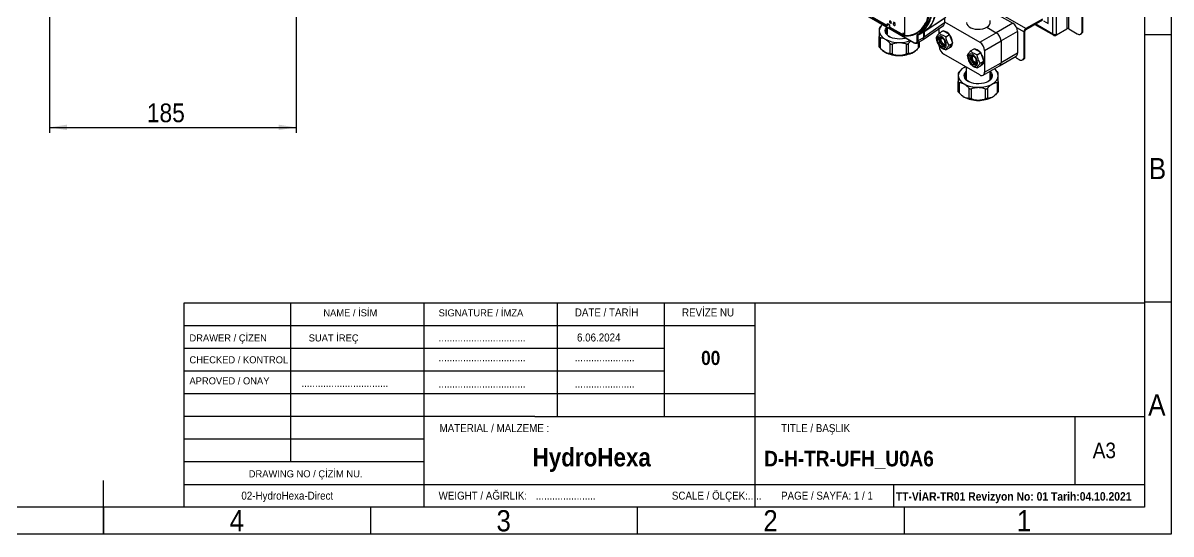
# Model space of a CAD drawing. Extents: x 75 to 2075, y 25 to 1460.
# Drawn here: x 999 to 2075, y 25 to 503 of the extents above; entities that cross this region are included whole.
import ezdxf

# ---------------------------------------------------------------- set-up
doc = ezdxf.new("R2010")
doc.units = 0
doc.header["$LTSCALE"] = 5
doc.linetypes.add('SLD-KATı', pattern=[0])
doc.layers.get('0').update_dxf_attribs({"linetype": 'CONTINUOUS'})
doc.styles.add('SLDTEXTSTYLE0', font='GOTHICB.TTF', dxfattribs={"width": 0.913})
doc.styles.add('SLDTEXTSTYLE1', font='GOTHIC.TTF', dxfattribs={"width": 0.913})
doc.styles.add('SLDTEXTSTYLE2', font='GOTHIC.TTF', dxfattribs={"width": 0.913, "bigfont": 'bigfont'})
doc.styles.add('SLDTEXTSTYLE3', font='ARIAL.TTF', dxfattribs={"width": 0.948, "bigfont": 'bigfont'})
doc.styles.add('SLDTEXTSTYLE4', font='ARIAL.TTF', dxfattribs={"width": 0.948})
doc.styles.add('SLDTEXTSTYLE5', font='GOTHICB.TTF', dxfattribs={"width": 0.913, "bigfont": 'bigfont'})
doc.dimstyles.new('SLDDIMSTYLE1', dxfattribs={"dimtxt": 17.5, "dimasz": 16.51, "dimexe": 0, "dimexo": 0.0625, "dimgap": 4.375, "dimtad": 1, "dimlfac": 0.8, "dimrnd": 1e-09, "dimzin": 12, "dimtxsty": 'SLDTEXTSTYLE1', "dimsah": 1, "dimcen": 0.09, "dimazin": 3, "dimtfac": 1, "dimtofl": 0, "dimtmove": 0, "dimatfit": 3, "dimtolj": 1, "dimtzin": 12})

# ---------------------------------------------------------------- blocks, each defined once
blk = doc.blocks.new('_D_7')
at = {"color": 7, "linetype": 'SLD-KATı'}
for p, q in [((1024.2, 594.3), (1024.2, 400.6)), ((1255.5, 561.9), (1255.5, 400.6)), ((1024.2, 405.6), (1255.5, 405.6))]:
    blk.add_line(p, q, dxfattribs=at)
for points in [[(1024.2, 405.6), (1040.7, 403.1), (1040.7, 408.2)], [(1255.5, 405.6), (1239, 408.2), (1239, 403.1)]]:
    blk.add_solid(points, dxfattribs=at)
at = {"color": 7, "linetype": 'SLD-KATı', "insert": (1115.5, 428), "char_height": 17.5, "attachment_point": 1, "style": 'SLDTEXTSTYLE1'}
blk.add_mtext('185', dxfattribs=at)

msp = doc.modelspace()

# ---------------------------------------------------------------- linework, layer by layer
at = {"color": 7, "linetype": 'SLD-KATı'}
for p, q in [((2075, 1460), (2075, 25)), ((2050, 1435), (2050, 50)), ((1977.479, 1036.643), (1977.479, 497.87)), ((1979.247, 497.87), (1979.247, 1036.643)), ((1964.22, 493.206), (1964.22, 1030.082)), ((1967.756, 492.258), (1967.756, 1031.03)), ((1991.621, 495.83), (1991.621, 1024.396)), ((1992.505, 496.34), (1992.505, 1024.906)), ((1959.801, 502.974), (1959.801, 564.215)), ((1825.467, 491.725), (1825.467, 539.378)), ((1825.512, 491.75), (1825.512, 539.403)), ((1786.271, 512.761), (1834.17, 485.11)), ((1786.387, 512.504), (1834.286, 484.852)), ((1809.001, 500.595), (1794.988, 508.685)), ((1809.022, 500.859), (1796.237, 508.24)), ((1843.786, 495.266), (1862.716, 507.902)), ((1844.713, 496.054), (1863.938, 508.862)), ((1862.716, 507.902), (1862.683, 503.373)), ((1905.661, 503.036), (1905.661, 505.814)), ((1914.009, 510.53), (1926.779, 503.158)), ((1954.498, 507.057), (1939.03, 498.127)), ((1954.498, 506.036), (1939.03, 497.106)), ((1955.382, 505.525), (1959.801, 502.974)), ((1804.105, 501.281), (1803.503, 500.672)), ((1809.088, 501.697), (1809.001, 500.595)), ((1809.147, 499.365), (1809.147, 492.863)), ((1809.476, 502.501), (1809.166, 502.322)), ((1809.792, 502.396), (1809.274, 502.067)), ((1809.476, 502.501), (1809.45, 502.179)), ((1809.774, 502.026), (1810.304, 502.354)), ((1810.667, 501.511), (1809.774, 502.026)), ((1811.056, 501.93), (1809.827, 502.64)), ((1811.164, 501.858), (1810.304, 502.354)), ((1811.44, 499.187), (1811.353, 500.389)), ((1811.44, 499.187), (1811.821, 499.408)), ((1825.453, 491.097), (1811.44, 499.187)), ((1811.833, 499.236), (1811.716, 500.85)), ((1824.646, 491.839), (1811.833, 499.236)), ((1812.719, 503.045), (1812.763, 503.071)), ((1816.293, 503.337), (1814.967, 504.102)), ((1814.967, 503.796), (1816.293, 503.031)), ((1815.049, 503.195), (1815.005, 503.169)), ((1815.011, 504.128), (1816.337, 503.362)), ((1816.255, 501.004), (1816.299, 501.029)), ((1816.337, 503.362), (1816.293, 503.337)), ((1816.386, 503.021), (1816.431, 503.047)), ((1843.364, 494.767), (1838.136, 491.895)), ((1843.615, 495.335), (1838.388, 492.463)), ((1842.879, 487.845), (1861.764, 501.158)), ((1843.364, 489.75), (1843.364, 494.767)), ((1862.683, 503.373), (1843.786, 490.05)), ((1843.786, 495.266), (1843.786, 490.05)), ((1857.836, 493.868), (1857.836, 498.389)), ((1857.952, 494.003), (1861.403, 495.995)), ((1867.527, 492.46), (1861.403, 495.995)), ((1862.754, 504.401), (1895.843, 485.299)), ((1902.472, 499.332), (1911.311, 494.229)), ((1926.779, 503.158), (1911.311, 494.229)), ((1931.198, 495.504), (1915.73, 486.574)), ((1931.198, 495.504), (1931.198, 475.09)), ((1938.146, 495.575), (1937.262, 495.065)), ((1937.262, 471.59), (1937.262, 495.065)), ((1938.146, 472.1), (1938.146, 495.575)), ((1939.03, 498.127), (1939.03, 497.106)), ((1947.514, 502.005), (1965.149, 491.824)), ((1967.756, 492.258), (1977.479, 497.87)), ((1977.479, 497.87), (1977.495, 497.88)), ((1979.247, 497.87), (1987.201, 493.278)), ((1991.621, 495.83), (1992.505, 496.34)), ((1801.647, 481.157), (1801.647, 490.672)), ((1802.38, 489.652), (1802.38, 480.137)), ((1809.206, 492.2), (1809.147, 492.863)), ((1811.899, 474.642), (1811.899, 484.157)), ((1823.98, 494.069), (1824.143, 494.053)), ((1824.646, 491.839), (1823.98, 494.069)), ((1824.823, 491.776), (1824.143, 494.053)), ((1824.781, 491.917), (1824.646, 491.839)), ((1825.979, 491.427), (1825.453, 491.097)), ((1825.979, 491.427), (1825.464, 491.725)), ((1825.512, 491.75), (1825.467, 491.725)), ((1828.896, 484.157), (1828.896, 474.642)), ((1836.437, 484.501), (1837.007, 484.617)), ((1836.78, 494.159), (1837.045, 494.312)), ((1836.938, 484.562), (1842.375, 487.486)), ((1837.307, 491.504), (1837.307, 492.072)), ((1837.307, 486.922), (1837.307, 491.504)), ((1838.136, 491.895), (1838.096, 491.874)), ((1838.096, 486.918), (1838.096, 491.874)), ((1838.096, 486.918), (1843.364, 489.75)), ((1838.145, 492.38), (1838.189, 492.392)), ((1839.147, 485.75), (1839.147, 481.157)), ((1859.256, 489.666), (1858.951, 489.49)), ((1864.075, 490.467), (1867.527, 492.46)), ((1867.137, 482.576), (1870.589, 484.568)), ((1870.589, 484.568), (1867.527, 492.46)), ((1867.527, 480.212), (1870.589, 484.568)), ((1895.843, 485.299), (1911.311, 494.229)), ((1900.262, 477.645), (1915.73, 486.574)), ((1915.73, 486.574), (1915.73, 466.161)), ((1966.81, 491.711), (1966.81, 492.2)), ((1966.81, 491.711), (1967.624, 492.181)), ((1990.326, 492.969), (1991.21, 493.479)), ((2050, 492.5), (2075, 492.5)), ((1803.503, 478.93), (1804.105, 478.32)), ((1813.666, 483.734), (1813.666, 474.219)), ((1827.128, 474.219), (1827.128, 483.734)), ((1836.69, 478.32), (1837.292, 478.93)), ((1857.836, 481.724), (1857.836, 481.962)), ((1895.843, 454.679), (1862.255, 474.069)), ((1862.908, 482.635), (1863.213, 482.811)), ((1864.075, 478.219), (1867.527, 480.212)), ((1887.12, 477.164), (1890.571, 479.157)), ((1896.695, 475.621), (1890.571, 479.157)), ((1893.244, 473.629), (1896.695, 475.621)), ((1899.757, 467.73), (1896.695, 475.621)), ((1900.262, 477.645), (1900.262, 457.231)), ((1931.198, 475.09), (1915.73, 466.161)), ((1888.424, 472.827), (1888.119, 472.651)), ((1892.076, 465.797), (1892.381, 465.973)), ((1893.244, 461.381), (1896.695, 463.373)), ((1896.305, 465.737), (1899.757, 467.73)), ((1896.695, 463.373), (1899.757, 467.73)), ((1898.968, 454.37), (1914.436, 463.299)), ((1900.262, 457.231), (1915.73, 466.161)), ((1914.436, 463.299), (1929.904, 472.229)), ((1929.97, 470.696), (1929.97, 472.269)), ((1929.97, 470.696), (1932.843, 469.038)), ((1935.967, 468.728), (1936.851, 469.238)), ((1937.262, 471.59), (1938.146, 472.1)), ((1878.118, 459.328), (1877.517, 458.718)), ((1883.161, 462), (1883.161, 450.909)), ((1905.661, 450.909), (1905.661, 458.234)), ((1911.306, 458.718), (1910.704, 459.328)), ((1875.661, 439.204), (1875.661, 448.719)), ((1876.394, 447.698), (1876.394, 438.183)), ((1883.22, 450.246), (1883.161, 450.909)), ((1885.913, 432.688), (1885.913, 442.203)), ((1887.68, 441.78), (1887.68, 432.265)), ((1901.142, 432.265), (1901.142, 441.78)), ((1902.91, 442.203), (1902.91, 432.688)), ((1905.787, 450.508), (1905.553, 450.668)), ((1905.661, 450.909), (1905.603, 450.246)), ((1906.033, 450.988), (1905.796, 451.15)), ((1912.429, 438.183), (1912.429, 447.698)), ((1913.161, 448.719), (1913.161, 439.204)), ((1877.517, 436.976), (1878.118, 436.366)), ((1910.704, 436.366), (1911.306, 436.976)), ((2050.135, 241.25), (1150.135, 241.25)), ((1150.135, 241.25), (1150.135, 50)), ((1250.135, 241.25), (1250.135, 92.5)), ((1375.135, 241.25), (1375.135, 50)), ((1500.135, 135), (1500.135, 241.25)), ((1600.135, 241.25), (1600.135, 135)), ((1685.153, 241.25), (1685.153, 50)), ((2050, 242.5), (2075, 242.5)), ((1685.153, 220), (1150.135, 220)), ((1600.135, 198.75), (1150.135, 198.75)), ((1600.135, 177.5), (1150.135, 177.5)), ((1685.153, 156.25), (1150.135, 156.25)), ((1479.135, 135), (1150.135, 135)), ((1479.135, 135), (2050.135, 135)), ((1985.135, 71.25), (1985.135, 135)), ((1375.135, 113.75), (1150.135, 113.75)), ((1375.135, 92.5), (1150.135, 92.5)), ((1075, 25), (1075, 75)), ((1150.042, 71.25), (2050.042, 71.25)), ((1815.135, 71.25), (1815.135, 50)), ((2050, 50), (100, 50)), ((1075, 50), (1075, 25)), ((1325, 50), (1325, 25)), ((1575, 50), (1575, 25)), ((1825, 50), (1825, 25)), ((2075, 25), (75, 25))]:
    msp.add_line(p, q, dxfattribs=at)
at = {"color": 8, "linetype": 'SLD-KATı'}
for p, q in [((1939.03, 498.127), (1915.474, 511.726)), ((1810.667, 501.511), (1811.192, 501.835)), ((1811.353, 500.389), (1811.735, 500.596)), ((1930.314, 499.076), (1937.262, 495.065)), ((1948.247, 502.427), (1964.22, 493.206)), ((1838.415, 480.137), (1838.415, 485.356))]:
    msp.add_line(p, q, dxfattribs=at)
at = {"color": 7, "linetype": 'SLD-KATı', "flags": 128}
for points in [[(1844.037, 558.347), (1846.397, 553.927), (1848.506, 549.417), (1850.346, 544.853), (1851.902, 540.274), (1853.16, 535.719), (1854.112, 531.224), (1854.748, 526.828), (1855.063, 522.566), (1855.055, 518.475), (1854.724, 514.589), (1854.072, 510.939), (1853.105, 507.557), (1851.831, 504.47), (1850.26, 501.704), (1848.407, 499.283), (1846.285, 497.226), (1844.713, 496.054)], [(1826.648, 489.262), (1825.699, 488.993), (1823.402, 488.549), (1821.004, 488.356), (1818.584, 488.42), (1816.226, 488.74), (1814.011, 489.305), (1812.013, 490.095), (1810.3, 491.084), (1808.931, 492.238), (1807.953, 493.517), (1807.398, 494.878), (1807.286, 496.275), (1807.621, 497.659), (1808.391, 498.985), (1808.856, 499.533)], [(1809.147, 498.56), (1808.491, 497.611), (1807.986, 496.271), (1807.929, 494.899), (1808.323, 493.547), (1809.154, 492.261), (1810.391, 491.09), (1811.342, 490.44)], [(1808.023, 494.394), (1808.491, 495.57), (1809.147, 496.518)], [(1809.166, 502.322), (1809.188, 502.449), (1809.232, 502.556), (1809.296, 502.64), (1809.379, 502.697), (1809.477, 502.726), (1809.586, 502.726), (1809.705, 502.697), (1809.827, 502.64)], [(1809.539, 502.73), (1809.498, 502.628), (1809.476, 502.501)], [(1811.21, 504.638), (1811.278, 504.208), (1811.469, 503.767), (1811.756, 503.38), (1812.094, 503.107), (1812.432, 502.989), (1812.719, 503.045), (1812.911, 503.266), (1812.978, 503.617), (1812.911, 504.047), (1812.719, 504.488), (1812.432, 504.875), (1812.094, 505.148), (1811.756, 505.266), (1811.469, 505.21), (1811.278, 504.99), (1811.21, 504.638)], [(1812.763, 503.071), (1812.763, 503.071), (1812.955, 503.291), (1813.022, 503.643), (1812.955, 504.072), (1812.763, 504.514), (1812.477, 504.901), (1812.138, 505.174), (1811.8, 505.291), (1811.513, 505.236)], [(1814.746, 502.597), (1814.813, 502.167), (1815.005, 501.726), (1815.291, 501.339), (1815.63, 501.066), (1815.968, 500.948), (1816.255, 501.004), (1816.446, 501.225), (1816.514, 501.576), (1816.446, 502.006), (1816.255, 502.447), (1815.968, 502.834), (1815.63, 503.107), (1815.291, 503.225), (1815.005, 503.169), (1814.813, 502.949), (1814.746, 502.597)], [(1816.299, 501.029), (1816.299, 501.03), (1816.49, 501.25), (1816.558, 501.602), (1816.49, 502.031), (1816.299, 502.473), (1816.012, 502.86), (1815.674, 503.133), (1815.336, 503.25), (1815.049, 503.195)], [(1816.293, 503.031), (1816.343, 503.013), (1816.386, 503.021), (1816.415, 503.055), (1816.425, 503.107), (1816.415, 503.172), (1816.386, 503.238), (1816.343, 503.296), (1816.293, 503.337)], [(1816.431, 503.047), (1816.459, 503.08), (1816.469, 503.133), (1816.459, 503.197), (1816.431, 503.263), (1816.388, 503.321), (1816.337, 503.362)], [(1860.833, 495.666), (1859.895, 495.17), (1859.732, 495.03)], [(1867.691, 480.446), (1868.559, 480.729), (1869.45, 481.44), (1870.071, 482.511), (1870.391, 483.883), (1870.391, 485.482), (1870.071, 487.223), (1869.45, 489.012), (1868.559, 490.751), (1867.448, 492.348), (1866.176, 493.716), (1864.812, 494.781), (1863.429, 495.486), (1862.102, 495.794), (1861.732, 495.805)], [(1883.267, 503.924), (1883.282, 503.584), (1883.65, 502.243), (1884.493, 500.975), (1885.774, 499.837), (1887.437, 498.877), (1889.41, 498.137), (1891.605, 497.651), (1893.928, 497.438), (1896.277, 497.509), (1898.549, 497.861), (1900.644, 498.477), (1902.472, 499.332)], [(1860.046, 480.417), (1861.245, 479.914), (1862.356, 479.83), (1863.296, 480.171), (1863.994, 480.91), (1864.4, 481.994), (1864.482, 483.341), (1864.236, 484.853), (1863.679, 486.416), (1862.852, 487.916), (1861.817, 489.24), (1860.651, 490.29), (1859.44, 490.989), (1858.274, 491.285), (1857.239, 491.156), (1856.412, 490.611), (1855.855, 489.691), (1855.609, 488.464), (1855.691, 487.021), (1856.097, 485.469), (1856.795, 483.923), (1857.735, 482.498), (1858.846, 481.3), (1860.046, 480.417)], [(1860.046, 489.646), (1861.091, 488.861), (1862.043, 487.782), (1862.817, 486.505), (1863.346, 485.143), (1863.581, 483.817), (1863.502, 482.646), (1863.116, 481.733), (1862.457, 481.159), (1861.584, 480.976), (1860.574, 481.199), (1859.517, 481.809), (1858.507, 482.752), (1857.634, 483.943), (1856.975, 485.278), (1856.589, 486.636), (1856.51, 487.899), (1856.745, 488.953), (1857.274, 489.705), (1858.049, 490.088), (1859.001, 490.067), (1860.046, 489.646)], [(1860.796, 482.676), (1859.866, 483.392), (1859.036, 484.39), (1858.397, 485.56), (1858.018, 486.777), (1857.94, 487.908), (1858.172, 488.83), (1858.688, 489.444), (1859.432, 489.684), (1860.153, 489.582)], [(1859.717, 489.675), (1859.131, 489.576), (1858.506, 489.077), (1858.174, 488.214), (1858.174, 487.092), (1858.506, 485.846), (1859.131, 484.625), (1859.972, 483.578), (1860.93, 482.831)], [(1861.751, 488.157), (1861.365, 488.502), (1860.494, 489.006), (1859.681, 489.111), (1859.037, 488.805), (1858.649, 488.128), (1858.568, 487.173), (1858.807, 486.067), (1859.332, 484.961), (1860.073, 484.004), (1860.93, 483.324), (1860.93, 483.324)], [(1860.93, 483.324), (1861.786, 483.015), (1862.527, 483.117), (1863.052, 483.616), (1863.291, 484.447), (1863.21, 485.495), (1863.154, 485.726)], [(1860.93, 482.831), (1861.887, 482.473), (1862.728, 482.549), (1863.353, 483.048), (1863.451, 483.206)], [(1861.813, 483.834), (1862.67, 483.525), (1862.989, 483.516)], [(1889.214, 463.578), (1890.414, 463.076), (1891.524, 462.992), (1892.464, 463.332), (1893.162, 464.072), (1893.568, 465.155), (1893.651, 466.503), (1893.404, 468.014), (1892.847, 469.578), (1892.02, 471.077), (1890.986, 472.401), (1889.819, 473.452), (1888.608, 474.151), (1887.442, 474.447), (1886.407, 474.318), (1885.581, 473.773), (1885.023, 472.853), (1884.777, 471.626), (1884.86, 470.182), (1885.265, 468.631), (1885.964, 467.085), (1886.903, 465.66), (1888.014, 464.461), (1889.214, 463.578)], [(1889.214, 472.808), (1890.259, 472.022), (1891.211, 470.943), (1891.986, 469.666), (1892.514, 468.304), (1892.749, 466.979), (1892.67, 465.807), (1892.284, 464.894), (1891.625, 464.321), (1890.752, 464.137), (1889.742, 464.36), (1888.685, 464.971), (1887.676, 465.913), (1886.802, 467.105), (1886.144, 468.439), (1885.757, 469.798), (1885.678, 471.061), (1885.914, 472.115), (1886.442, 472.866), (1887.217, 473.249), (1888.169, 473.229), (1889.214, 472.808)], [(1890.001, 478.828), (1889.539, 478.64), (1888.9, 478.192)], [(1899.593, 468.153), (1899.439, 469.502), (1898.965, 471.279), (1898.204, 473.055), (1897.196, 474.735), (1895.996, 476.227), (1894.669, 477.452), (1893.286, 478.343), (1891.922, 478.853), (1890.9, 478.967)], [(1889.964, 465.837), (1889.034, 466.554), (1888.204, 467.552), (1887.565, 468.722), (1887.186, 469.939), (1887.108, 471.069), (1887.34, 471.992), (1887.856, 472.606), (1888.6, 472.845), (1889.321, 472.744)], [(1888.885, 472.836), (1888.299, 472.738), (1887.674, 472.239), (1887.342, 471.376), (1887.342, 470.254), (1887.674, 469.007), (1888.299, 467.787), (1889.141, 466.74), (1890.098, 465.993)], [(1890.919, 471.318), (1890.533, 471.664), (1889.662, 472.167), (1888.849, 472.273), (1888.205, 471.967), (1887.817, 471.29), (1887.737, 470.334), (1887.975, 469.229), (1888.5, 468.123), (1889.241, 467.165), (1890.098, 466.486), (1890.098, 466.486)], [(1890.098, 466.486), (1890.954, 466.176), (1891.695, 466.278), (1892.22, 466.778), (1892.459, 467.608), (1892.378, 468.657), (1892.322, 468.888)], [(1890.098, 465.993), (1891.055, 465.635), (1891.896, 465.71), (1892.521, 466.209), (1892.619, 466.367)], [(1890.982, 466.996), (1891.838, 466.686), (1892.157, 466.678)], [(1881.153, 461.625), (1882.516, 462.338), (1882.549, 462.354)], [(1903.692, 448.613), (1901.829, 447.72), (1899.713, 447.04), (1897.416, 446.595), (1895.018, 446.402), (1892.598, 446.467), (1890.24, 446.787), (1888.025, 447.352), (1886.027, 448.142), (1884.314, 449.13), (1882.945, 450.284), (1881.967, 451.563), (1881.412, 452.924), (1881.3, 454.321), (1881.635, 455.706), (1882.405, 457.031), (1883.161, 457.874)], [(1883.161, 456.606), (1882.505, 455.658), (1882, 454.317), (1881.943, 452.946), (1882.337, 451.593), (1883.168, 450.308), (1884.405, 449.136), (1885.355, 448.487)], [(1882.037, 452.44), (1882.505, 453.616), (1883.161, 454.565)], [(1903.467, 448.487), (1904.763, 449.416), (1905.902, 450.62), (1906.626, 451.927), (1906.908, 453.289), (1906.738, 454.657), (1906.123, 455.982), (1905.661, 456.606)], [(1905.661, 457.874), (1905.878, 457.658), (1906.856, 456.379), (1907.411, 455.018), (1907.522, 453.621), (1907.188, 452.236), (1906.418, 450.911), (1905.239, 449.689), (1903.692, 448.613)]]:
    msp.add_lwpolyline(points, dxfattribs=at)
at = {"color": 7, "linetype": 'SLD-KATı'}
for centre, radius, start, end in [((1809.745, 495.502), 8.109, 127.933068, 177.010983), ((1811.031, 496.86), 9.43, 185.694799, 245.625342), ((1810.015, 501.971), 0.48, 52.899556, 117.698543), ((1810.267, 500.706), 1.457, 5.688999, 57.199137), ((1827.286, 510.661), 18.993, 264.64051, 338.305184), ((1826.994, 511.203), 19.655, 300.755486, 337.849958), ((1900.492, 504.152), 5.211, 292.328288, 7.277914), ((1921.603, 495.067), 9.605, 2.605478, 57.394522), ((1941.1, 494.891), 3.842, 122.605478, 177.394522), ((1940.065, 495.488), 1.921, 122.605478, 177.394522), ((1978.363, 496.164), 1.921, 62.609672, 117.390328), ((1988.927, 495.393), 2.729, 230.796715, 9.214037), ((1989.532, 495.962), 2.997, 304.056351, 7.25583), ((1819.857, 512.149), 27.054, 241.959761, 271.144097), ((1820.642, 514.377), 29.278, 269.522311, 290.184673), ((1827.159, 516.866), 25.198, 264.680695, 266.150063), ((1827.694, 510.922), 19.57, 264.974684, 301.614689), ((1837.689, 492.791), 0.814, 241.986535, 271.437772), ((1837.705, 487.692), 0.867, 242.656484, 296.766219), ((1838.123, 492.964), 0.585, 209.046162, 272.1831), ((1838.781, 491.904), 0.686, 126.536187, 182.498226), ((1863.772, 487.641), 4.281, 159.801364, 242.776918), ((1890.667, 477.208), 9.605, 2.605478, 57.394522), ((1906.135, 486.138), 9.605, 2.605478, 57.394522), ((1814.095, 488.365), 14.167, 225.156912, 240.596177), ((1819.857, 499.901), 27.054, 241.959761, 271.144097), ((1820.938, 499.901), 27.054, 268.855903, 298.040239), ((1826.7, 488.365), 14.167, 299.403823, 314.843088), ((1867.431, 482.16), 9.605, 182.605478, 237.394522), ((1861.903, 484.003), 1.727, 230.179779, 347.54111), ((1928.225, 474.712), 2.997, 304.056351, 7.25583), ((1892.94, 470.803), 4.281, 159.801364, 242.776918), ((1891.071, 467.164), 1.727, 230.17978, 347.54112), ((1895.924, 467.17), 3.684, 284.71744, 5.081217), ((1912.757, 465.782), 2.997, 304.056351, 7.25583), ((1934.568, 471.153), 2.729, 230.796715, 9.214037), ((1935.173, 471.721), 2.997, 304.056351, 7.25583), ((1885.045, 453.035), 9.43, 114.374658, 174.305201), ((1885.045, 454.907), 9.43, 185.694799, 245.625342), ((1897.568, 456.794), 2.729, 230.796715, 9.214037), ((1901.692, 451.102), 5.268, 15.657455, 41.102783), ((1903.778, 454.907), 9.43, 294.374658, 354.305201), ((1904.833, 453.486), 8.342, 3.331771, 56.309352), ((1893.871, 470.196), 27.054, 241.959761, 271.144097), ((1894.952, 470.196), 27.054, 268.855903, 298.040239), ((1888.108, 446.411), 14.167, 225.156912, 240.596177), ((1893.871, 457.948), 27.054, 241.959761, 271.144097), ((1894.952, 457.948), 27.054, 268.855903, 298.040239), ((1900.714, 446.411), 14.167, 299.403823, 314.843088)]:
    msp.add_arc(centre, radius, start, end, dxfattribs=at)
at = {"color": 8, "linetype": 'SLD-KATı'}
msp.add_arc((1834.438, 485.076), 0.27, 172.809908, 235.914743, dxfattribs=at)
at = {"color": 7, "linetype": 'SLD-KATı'}
msp.add_ellipse((1840.245, 492.105), major_axis=(-2.507, 4.342), ratio=0.57580223, start_param=3.19381381, end_param=3.92570211, dxfattribs=at)
for points in [[(1825.453, 570.425), (1827.073, 568.565), (1830.313, 564.845), (1834.672, 558.568), (1838.547, 551.943), (1841.827, 545.049), (1844.453, 538.043), (1846.368, 531.068), (1847.534, 524.27), (1847.925, 517.789), (1847.534, 511.759), (1846.368, 506.306), (1844.453, 501.543), (1841.827, 497.569), (1838.547, 494.462), (1834.672, 492.31), (1830.313, 491.066), (1827.073, 491.087), (1825.453, 491.097)], [(1854.357, 514.753), (1853.993, 512.583), (1853.266, 508.243), (1850.922, 502.844), (1847.789, 498.342), (1845.006, 496.337), (1843.615, 495.335)], [(1809.774, 502.026), (1809.689, 502.065), (1809.518, 502.142), (1809.299, 502.104), (1809.138, 501.959), (1809.105, 501.784), (1809.088, 501.697)], [(1811.353, 500.389), (1811.336, 500.496), (1811.303, 500.709), (1811.142, 501.04), (1810.922, 501.331), (1810.752, 501.451), (1810.667, 501.511)], [(1967.756, 492.258), (1967.498, 492.218), (1966.981, 492.139), (1965.988, 492.275), (1964.995, 492.614), (1964.479, 493.009), (1964.22, 493.206)]]:
    msp.add_open_spline(points, degree=3, dxfattribs=at)
for points, knots in [([(1837.612, 492.68), (1838.685, 493.507), (1840.826, 495.159), (1843.412, 498.544), (1845.487, 502.526), (1846.998, 507.095), (1847.918, 512.178), (1848.22, 517.709), (1847.898, 523.598), (1846.956, 529.753), (1845.425, 536.07), (1843.331, 542.449), (1840.727, 548.818), (1838.574, 552.939), (1837.496, 555.003)], [0, 0, 0, 0, 0.08342126, 0.16658233, 0.24990511, 0.33331922, 0.41657035, 0.4999712, 0.58336967, 0.66664234, 0.75006385, 0.83337801, 0.91656674, 1, 1, 1, 1]), ([(1838.189, 492.392), (1839.431, 493.25), (1841.918, 494.969), (1845.043, 498.54), (1847.049, 501.844), (1848.215, 504.43), (1848.886, 506.157), (1849.483, 508.012), (1849.945, 509.836), (1850.267, 511.422), (1850.515, 512.953), (1850.717, 514.67), (1850.829, 516.297), (1850.865, 517.512), (1850.873, 518.42), (1850.852, 520.395), (1850.658, 523.02), (1850.141, 526.546), (1849.498, 529.677), (1848.594, 533.061), (1847.169, 537.494), (1844.97, 542.947), (1841.77, 549.361), (1839.263, 553.381), (1838.012, 555.387)], [0, 0, 0, 0, 0.08308021, 0.16637745, 0.25258286, 0.28137448, 0.30719237, 0.34301666, 0.3746091, 0.39532287, 0.41755078, 0.44507822, 0.47268908, 0.48924385, 0.49789278, 0.51180797, 0.57379678, 0.60789506, 0.65677817, 0.70071709, 0.74355962, 0.83333913, 0.91681196, 1, 1, 1, 1]), ([(1838.145, 492.38), (1838.699, 492.78), (1839.806, 493.581), (1841.238, 494.948), (1842.605, 496.499), (1843.897, 498.287), (1845.034, 500.247), (1845.951, 502.193), (1846.722, 504.169), (1847.385, 506.297), (1847.919, 508.529), (1848.31, 510.714), (1848.59, 512.957), (1848.747, 515.133), (1848.805, 517.249), (1848.776, 519.74), (1848.605, 522.434), (1848.279, 525.328), (1847.876, 527.973), (1847.336, 530.782), (1846.673, 533.624), (1845.6, 537.581), (1843.895, 542.715), (1841.291, 549.062), (1839.117, 553.209), (1838.028, 555.288)], [0, 0, 0, 0, 0.04172812, 0.08348118, 0.11902128, 0.16398497, 0.2109838, 0.24590348, 0.28066937, 0.32279142, 0.3595901, 0.39396951, 0.42912434, 0.46485875, 0.49264398, 0.5225145, 0.57230242, 0.60564272, 0.6412186, 0.67911886, 0.71748837, 0.75320636, 0.83382723, 0.91672524, 1, 1, 1, 1]), ([(1838.388, 492.463), (1839.17, 492.964), (1840.615, 493.891), (1842.43, 495.437), (1844.068, 497.075), (1845.568, 498.876), (1846.962, 500.914), (1848.654, 503.913), (1850.289, 508.016), (1851.429, 513.361), (1851.725, 517.875), (1851.593, 521.546), (1851.303, 524.427), (1850.814, 527.428), (1850.119, 530.534), (1849.201, 533.772), (1848.118, 536.92), (1846.877, 540.026), (1845.468, 543.145), (1843.961, 546.116), (1842.32, 549.048), (1840.504, 552.06), (1839.026, 554.232), (1838.214, 555.426)], [0, 0, 0, 0, 0.04909653, 0.09079179, 0.12508189, 0.16973737, 0.21139011, 0.25004048, 0.34096446, 0.42334719, 0.49994546, 0.5384063, 0.57894795, 0.61983646, 0.66141614, 0.70479346, 0.74997313, 0.78743838, 0.82922393, 0.87532952, 0.90769393, 0.9492525, 1, 1, 1, 1]), ([(1802.38, 499.464), (1802.321, 499.397), (1802.231, 499.294), (1802.121, 499.163), (1802.043, 499.068), (1801.97, 498.977), (1801.904, 498.891), (1801.843, 498.809), (1801.776, 498.713), (1801.712, 498.612), (1801.67, 498.531), (1801.65, 498.476), (1801.648, 498.455), (1801.647, 498.444)], [0, 0, 0, 0, 0.1386714, 0.20943713, 0.28067778, 0.34990622, 0.41966397, 0.49116684, 0.56329883, 0.6929648, 0.82617122, 0.91271393, 1, 1, 1, 1]), ([(1801.647, 498.444), (1801.647, 498.267), (1801.647, 497.999), (1801.647, 497.366), (1801.647, 496.754), (1801.647, 496.213), (1801.647, 495.925)], [0, 0, 0, 0, 0.38224592, 0.57766311, 0.77474997, 1, 1, 1, 1]), ([(1801.647, 495.925), (1801.647, 495.613), (1801.647, 494.985), (1801.647, 493.78), (1801.647, 492.351), (1801.647, 491.234), (1801.647, 490.672)], [0, 0, 0, 0, 0.22085322, 0.44466773, 0.72051093, 1, 1, 1, 1]), ([(1803.484, 500.648), (1803.456, 500.621), (1803.076, 500.255), (1802.715, 499.845), (1802.38, 499.464)], [0, 0, 0, 0, 0.07348477, 1, 1, 1, 1]), ([(1809.147, 495.835), (1809.087, 495.801), (1808.826, 495.654), (1808.594, 495.491), (1808.417, 495.366)], [0, 0, 0, 0, 0.231120542, 1, 1, 1, 1]), ([(1843.615, 495.335), (1843.543, 495.272), (1843.399, 495.146), (1843.375, 494.894), (1843.364, 494.767)], [0, 0, 0, 0, 0.49927029, 1, 1, 1, 1]), ([(1843.913, 495.55), (1843.893, 495.535), (1843.84, 495.495), (1843.794, 495.396), (1843.788, 495.303), (1843.786, 495.266)], [0, 0, 0, 0, 0.2699316, 0.70271474, 1, 1, 1, 1]), ([(1861.634, 501.075), (1861.918, 501.319), (1862.351, 501.692), (1862.635, 502.566), (1862.667, 503.101), (1862.683, 503.373)], [0, 0, 0, 0, 0.48198536, 0.73674229, 1, 1, 1, 1]), ([(1801.647, 490.672), (1801.65, 490.591), (1801.653, 490.468), (1801.678, 490.317), (1801.704, 490.209), (1801.737, 490.108), (1801.779, 490.016), (1801.83, 489.933), (1801.905, 489.839), (1802.013, 489.748), (1802.144, 489.688), (1802.268, 489.658), (1802.342, 489.654), (1802.38, 489.652)], [0, 0, 0, 0, 0.138671396, 0.209437129, 0.280677777, 0.34990622, 0.419663971, 0.491166837, 0.563298828, 0.6929648, 0.826171216, 0.912713931, 1, 1, 1, 1]), ([(1802.38, 489.652), (1802.489, 489.648), (1803.139, 489.629), (1804.39, 489.448), (1805.896, 488.945), (1806.824, 488.441), (1807.139, 488.271)], [0, 0, 0, 0, 0.07326497, 0.43654341, 0.80887118, 1, 1, 1, 1]), ([(1807.139, 488.271), (1807.589, 487.989), (1808.499, 487.42), (1809.75, 486.368), (1810.888, 485.274), (1811.561, 484.53), (1811.899, 484.157)], [0, 0, 0, 0, 0.27294103, 0.55137991, 0.77480741, 1, 1, 1, 1]), ([(1809.147, 493.89), (1809.087, 493.856), (1808.858, 493.728), (1808.656, 493.586), (1808.507, 493.482)], [0, 0, 0, 0, 0.26430812, 1, 1, 1, 1]), ([(1809.147, 493.242), (1809.086, 493.209), (1808.969, 493.144), (1808.865, 493.073), (1808.815, 493.038)], [0, 0, 0, 0, 0.52093632, 1, 1, 1, 1]), ([(1811.899, 484.157), (1812.031, 484.029), (1812.296, 483.773), (1812.813, 483.596), (1813.287, 483.606), (1813.558, 483.697), (1813.666, 483.734)], [0, 0, 0, 0, 0.28069379, 0.56283221, 0.82574987, 1, 1, 1, 1]), ([(1813.666, 483.734), (1814.483, 484.028), (1815.718, 484.474), (1817.467, 484.85), (1818.887, 485.058), (1819.872, 485.086), (1820.397, 485.1)], [0, 0, 0, 0, 0.38224592, 0.57766311, 0.77474997, 1, 1, 1, 1]), ([(1820.397, 485.1), (1820.913, 485.086), (1821.95, 485.057), (1823.606, 484.808), (1825.353, 484.388), (1826.534, 483.953), (1827.128, 483.734)], [0, 0, 0, 0, 0.22085322, 0.44466773, 0.72051093, 1, 1, 1, 1]), ([(1827.128, 483.734), (1827.305, 483.68), (1827.66, 483.572), (1828.201, 483.649), (1828.618, 483.871), (1828.817, 484.075), (1828.896, 484.157)], [0, 0, 0, 0, 0.28069379, 0.56283221, 0.82574987, 1, 1, 1, 1]), ([(1828.896, 484.157), (1829.232, 484.525), (1829.905, 485.265), (1830.718, 486.076), (1831.201, 486.468), (1831.32, 486.565)], [0, 0, 0, 0, 0.42796252, 0.85896025, 1, 1, 1, 1]), ([(1834.17, 485.11), (1834.564, 484.931), (1835.173, 484.654), (1835.905, 484.683), (1836.404, 484.863), (1836.809, 485.206), (1837.2, 485.824), (1837.265, 486.49), (1837.307, 486.922)], [0, 0, 0, 0, 0.23945724, 0.36968199, 0.49999996, 0.63022153, 0.76054276, 1, 1, 1, 1]), ([(1834.286, 484.852), (1834.528, 484.731), (1835.013, 484.487), (1835.737, 484.332), (1836.176, 484.373), (1836.394, 484.393)], [0, 0, 0, 0, 0.33238604, 0.66834532, 1, 1, 1, 1]), ([(1836.394, 484.393), (1836.399, 484.394), (1836.63, 484.402), (1836.823, 484.503), (1837.013, 484.602)], [0, 0, 0, 0, 0.01947392, 1, 1, 1, 1]), ([(1837.307, 492.072), (1837.312, 492.139), (1837.322, 492.279), (1837.413, 492.504), (1837.533, 492.61), (1837.612, 492.68)], [0, 0, 0, 0, 0.23841724, 0.49940091, 1, 1, 1, 1]), ([(1837.307, 491.504), (1837.353, 491.584), (1837.426, 491.709), (1837.566, 491.871), (1837.667, 491.945), (1837.71, 491.977)], [0, 0, 0, 0, 0.50073817, 0.78557168, 1, 1, 1, 1]), ([(1837.71, 491.977), (1837.785, 492.063), (1837.936, 492.235), (1838.105, 492.34), (1838.189, 492.392)], [0, 0, 0, 0, 0.50215883, 1, 1, 1, 1]), ([(1837.71, 491.977), (1837.729, 492.02), (1837.768, 492.109), (1837.912, 492.253), (1838.051, 492.328), (1838.145, 492.38)], [0, 0, 0, 0, 0.2208458, 0.46720392, 1, 1, 1, 1]), ([(1838.096, 491.874), (1838.07, 491.868), (1838.016, 491.854), (1837.883, 491.873), (1837.781, 491.934), (1837.71, 491.977)], [0, 0, 0, 0, 0.20945709, 0.44286851, 1, 1, 1, 1]), ([(1838.136, 491.895), (1838.139, 491.959), (1838.146, 492.088), (1838.198, 492.248), (1838.276, 492.381), (1838.351, 492.436), (1838.388, 492.464)], [0, 0, 0, 0, 0.24764597, 0.50000083, 0.75235513, 1, 1, 1, 1]), ([(1838.373, 492.455), (1838.345, 492.443), (1838.288, 492.417), (1838.222, 492.401), (1838.189, 492.393)], [0, 0, 0, 0, 0.4903864, 1, 1, 1, 1]), ([(1838.373, 492.455), (1838.375, 492.457), (1838.38, 492.459), (1838.385, 492.462), (1838.388, 492.464)], [0, 0, 0, 0, 0.50127712, 1, 1, 1, 1]), ([(1842.278, 487.451), (1842.295, 487.454), (1842.685, 487.528), (1843.023, 488.115), (1843.323, 488.943), (1843.35, 489.479), (1843.364, 489.75)], [0, 0, 0, 0, 0.02156334, 0.4962905, 0.74479261, 1, 1, 1, 1]), ([(1857.952, 494.003), (1857.55, 493.546), (1856.739, 492.624), (1855.545, 491.053), (1855.143, 490.191), (1854.89, 489.646)], [0, 0, 0, 0, 0.26486139, 0.535466, 1, 1, 1, 1]), ([(1854.89, 489.646), (1855.02, 488.883), (1855.282, 487.341), (1856.172, 484.567), (1857.263, 482.844), (1857.952, 481.754)], [0, 0, 0, 0, 0.26486139, 0.535466, 1, 1, 1, 1]), ([(1864.075, 490.467), (1863.146, 490.793), (1860.947, 491.564), (1859.042, 492.9), (1858.13, 493.822), (1857.952, 494.003)], [0, 0, 0, 0, 0.37060418, 0.87658551, 1, 1, 1, 1]), ([(1867.137, 482.576), (1866.736, 483.182), (1865.925, 484.407), (1864.73, 487.005), (1864.329, 489.127), (1864.075, 490.467)], [0, 0, 0, 0, 0.26486139, 0.535466, 1, 1, 1, 1]), ([(1964.22, 493.206), (1964.303, 492.944), (1964.468, 492.419), (1964.983, 491.872), (1965.65, 491.583), (1966.293, 491.572), (1966.685, 491.677), (1966.81, 491.711)], [0, 0, 0, 0, 0.22391687, 0.4478675, 0.67181827, 0.89576884, 1, 1, 1, 1]), ([(1802.38, 480.137), (1802.321, 480.205), (1802.231, 480.307), (1802.121, 480.438), (1802.043, 480.533), (1801.97, 480.624), (1801.904, 480.71), (1801.843, 480.792), (1801.776, 480.888), (1801.712, 480.989), (1801.67, 481.07), (1801.65, 481.125), (1801.648, 481.147), (1801.647, 481.157)], [0, 0, 0, 0, 0.1386714, 0.20943713, 0.28067778, 0.34990622, 0.41966397, 0.49116684, 0.56329883, 0.6929648, 0.82617122, 0.91271393, 1, 1, 1, 1]), ([(1807.139, 476.023), (1806.824, 476.216), (1805.912, 476.775), (1804.406, 478.005), (1803.153, 479.267), (1802.489, 480.014), (1802.38, 480.137)], [0, 0, 0, 0, 0.19112707, 0.55370527, 0.9267357, 1, 1, 1, 1]), ([(1811.899, 474.642), (1811.564, 474.658), (1810.891, 474.691), (1809.761, 474.909), (1808.508, 475.3), (1807.598, 475.78), (1807.139, 476.023)], [0, 0, 0, 0, 0.22351769, 0.44862061, 0.72172345, 1, 1, 1, 1]), ([(1813.666, 474.219), (1813.49, 474.285), (1813.135, 474.416), (1812.593, 474.558), (1812.177, 474.628), (1811.978, 474.638), (1811.899, 474.642)], [0, 0, 0, 0, 0.28069379, 0.56283221, 0.82574987, 1, 1, 1, 1]), ([(1820.397, 472.852), (1819.882, 472.867), (1818.845, 472.896), (1817.189, 473.145), (1815.442, 473.565), (1814.261, 474), (1813.666, 474.219)], [0, 0, 0, 0, 0.220853222, 0.444667735, 0.720510928, 1, 1, 1, 1]), ([(1827.128, 474.219), (1826.312, 473.924), (1825.077, 473.479), (1823.328, 473.102), (1821.908, 472.895), (1820.923, 472.867), (1820.397, 472.852)], [0, 0, 0, 0, 0.38224592, 0.57766311, 0.77474997, 1, 1, 1, 1]), ([(1828.896, 474.642), (1828.764, 474.633), (1828.499, 474.617), (1827.982, 474.506), (1827.508, 474.363), (1827.237, 474.26), (1827.128, 474.219)], [0, 0, 0, 0, 0.28069379, 0.56283221, 0.82574987, 1, 1, 1, 1]), ([(1833.656, 476.023), (1833.205, 475.785), (1832.296, 475.304), (1831.045, 474.911), (1829.907, 474.691), (1829.234, 474.658), (1828.896, 474.642)], [0, 0, 0, 0, 0.27294103, 0.55137991, 0.77480741, 1, 1, 1, 1]), ([(1838.415, 480.137), (1838.306, 480.014), (1837.656, 479.284), (1836.405, 478.019), (1834.899, 476.785), (1833.971, 476.216), (1833.656, 476.023)], [0, 0, 0, 0, 0.07326497, 0.43654341, 0.80887118, 1, 1, 1, 1]), ([(1839.147, 481.157), (1839.137, 481.115), (1839.117, 481.03), (1838.927, 480.75), (1838.674, 480.434), (1838.489, 480.221), (1838.415, 480.137)], [0, 0, 0, 0, 0.28069379, 0.56283221, 0.82574987, 1, 1, 1, 1]), ([(1857.952, 481.754), (1858.13, 481.574), (1859.042, 480.652), (1860.947, 479.316), (1863.146, 478.545), (1864.075, 478.219)], [0, 0, 0, 0, 0.123414494, 0.629395816, 1, 1, 1, 1]), ([(1864.075, 478.219), (1864.205, 478.519), (1864.468, 479.124), (1865.357, 480.519), (1866.448, 481.779), (1867.137, 482.576)], [0, 0, 0, 0, 0.26486139, 0.535466, 1, 1, 1, 1]), ([(1887.12, 477.164), (1886.718, 476.708), (1885.907, 475.785), (1884.713, 474.215), (1884.312, 473.353), (1884.058, 472.808)], [0, 0, 0, 0, 0.26486139, 0.535466, 1, 1, 1, 1]), ([(1893.244, 473.629), (1892.314, 473.955), (1890.115, 474.725), (1888.21, 476.062), (1887.299, 476.983), (1887.12, 477.164)], [0, 0, 0, 0, 0.37060418, 0.87658551, 1, 1, 1, 1]), ([(1896.305, 465.737), (1895.904, 466.343), (1895.093, 467.569), (1893.898, 470.167), (1893.497, 472.288), (1893.244, 473.629)], [0, 0, 0, 0, 0.26486139, 0.535466, 1, 1, 1, 1]), ([(1884.058, 472.808), (1884.188, 472.045), (1884.45, 470.502), (1885.34, 467.729), (1886.431, 466.005), (1887.12, 464.916)], [0, 0, 0, 0, 0.26486139, 0.535466, 1, 1, 1, 1]), ([(1887.12, 464.916), (1887.299, 464.735), (1887.841, 464.187), (1888.92, 463.318), (1890.359, 462.489), (1891.833, 461.853), (1892.772, 461.539), (1893.244, 461.381)], [0, 0, 0, 0, 0.12315864, 0.37339634, 0.62972344, 0.81390715, 1, 1, 1, 1]), ([(1893.244, 461.381), (1893.373, 461.68), (1893.636, 462.286), (1894.526, 463.681), (1895.616, 464.941), (1896.305, 465.737)], [0, 0, 0, 0, 0.26486139, 0.535466, 1, 1, 1, 1]), ([(1876.394, 457.511), (1876.334, 457.443), (1876.245, 457.341), (1876.135, 457.21), (1876.057, 457.114), (1875.984, 457.023), (1875.918, 456.937), (1875.857, 456.856), (1875.79, 456.76), (1875.725, 456.658), (1875.684, 456.577), (1875.664, 456.522), (1875.662, 456.501), (1875.661, 456.49)], [0, 0, 0, 0, 0.1386714, 0.20943713, 0.28067778, 0.34990622, 0.41966397, 0.49116684, 0.56329883, 0.6929648, 0.82617122, 0.91271393, 1, 1, 1, 1]), ([(1875.661, 456.49), (1875.661, 456.313), (1875.661, 456.046), (1875.661, 455.413), (1875.661, 454.801), (1875.661, 454.26), (1875.661, 453.971)], [0, 0, 0, 0, 0.38224592, 0.57766311, 0.77474997, 1, 1, 1, 1]), ([(1875.661, 453.971), (1875.661, 453.659), (1875.661, 453.032), (1875.661, 451.826), (1875.661, 450.398), (1875.661, 449.281), (1875.661, 448.719)], [0, 0, 0, 0, 0.22085322, 0.44466773, 0.72051093, 1, 1, 1, 1]), ([(1877.498, 458.694), (1877.47, 458.667), (1877.09, 458.302), (1876.728, 457.891), (1876.394, 457.511)], [0, 0, 0, 0, 0.07348477, 1, 1, 1, 1]), ([(1883.161, 453.881), (1883.101, 453.847), (1882.84, 453.7), (1882.608, 453.538), (1882.431, 453.413)], [0, 0, 0, 0, 0.231120542, 1, 1, 1, 1]), ([(1883.161, 451.937), (1883.101, 451.903), (1882.872, 451.774), (1882.67, 451.632), (1882.521, 451.528)], [0, 0, 0, 0, 0.26430812, 1, 1, 1, 1]), ([(1906.498, 453.241), (1906.441, 453.288), (1906.187, 453.498), (1905.891, 453.688), (1905.661, 453.835)], [0, 0, 0, 0, 0.2253539, 1, 1, 1, 1]), ([(1906.596, 452.513), (1906.507, 452.588), (1906.223, 452.825), (1905.89, 453.039), (1905.661, 453.186)], [0, 0, 0, 0, 0.31296286, 1, 1, 1, 1]), ([(1912.429, 457.511), (1912.097, 457.888), (1911.737, 458.298), (1911.358, 458.662), (1911.329, 458.69)], [0, 0, 0, 0, 0.92283052, 1, 1, 1, 1]), ([(1913.161, 456.49), (1913.151, 456.532), (1913.131, 456.617), (1912.941, 456.897), (1912.688, 457.214), (1912.503, 457.426), (1912.429, 457.511)], [0, 0, 0, 0, 0.28069379, 0.56283221, 0.82574987, 1, 1, 1, 1]), ([(1913.161, 453.971), (1913.161, 454.515), (1913.161, 455.739), (1913.161, 456.222), (1913.161, 456.49)], [0, 0, 0, 0, 0.44464421, 1, 1, 1, 1]), ([(1913.161, 448.719), (1913.161, 449.482), (1913.161, 451.029), (1913.161, 452.778), (1913.161, 453.652), (1913.161, 453.971)], [0, 0, 0, 0, 0.38241077, 0.77465283, 1, 1, 1, 1]), ([(1875.661, 448.719), (1875.664, 448.637), (1875.667, 448.515), (1875.692, 448.363), (1875.717, 448.255), (1875.751, 448.155), (1875.793, 448.063), (1875.844, 447.979), (1875.918, 447.885), (1876.027, 447.794), (1876.158, 447.734), (1876.282, 447.704), (1876.356, 447.7), (1876.394, 447.698)], [0, 0, 0, 0, 0.138671396, 0.209437129, 0.280677777, 0.34990622, 0.419663971, 0.491166837, 0.563298828, 0.6929648, 0.826171216, 0.912713931, 1, 1, 1, 1]), ([(1876.394, 447.698), (1876.503, 447.695), (1877.153, 447.675), (1878.404, 447.494), (1879.91, 446.991), (1880.838, 446.488), (1881.153, 446.317)], [0, 0, 0, 0, 0.07326497, 0.43654341, 0.80887118, 1, 1, 1, 1]), ([(1881.153, 446.317), (1881.603, 446.035), (1882.513, 445.466), (1883.764, 444.414), (1884.902, 443.32), (1885.575, 442.576), (1885.913, 442.203)], [0, 0, 0, 0, 0.27294103, 0.55137991, 0.77480741, 1, 1, 1, 1]), ([(1883.161, 451.289), (1883.1, 451.255), (1882.983, 451.19), (1882.879, 451.119), (1882.829, 451.085)], [0, 0, 0, 0, 0.520936318, 1, 1, 1, 1]), ([(1885.913, 442.203), (1886.045, 442.075), (1886.31, 441.819), (1886.827, 441.643), (1887.301, 441.652), (1887.572, 441.744), (1887.68, 441.78)], [0, 0, 0, 0, 0.280693794, 0.56283221, 0.825749872, 1, 1, 1, 1]), ([(1887.68, 441.78), (1888.497, 442.075), (1889.731, 442.52), (1891.48, 442.897), (1892.901, 443.104), (1893.886, 443.132), (1894.411, 443.147)], [0, 0, 0, 0, 0.38224592, 0.57766311, 0.77474997, 1, 1, 1, 1]), ([(1894.411, 443.147), (1894.926, 443.133), (1895.964, 443.104), (1897.62, 442.854), (1899.367, 442.435), (1900.548, 441.999), (1901.142, 441.78)], [0, 0, 0, 0, 0.22085322, 0.44466773, 0.72051093, 1, 1, 1, 1]), ([(1901.142, 441.78), (1901.319, 441.726), (1901.674, 441.618), (1902.215, 441.695), (1902.632, 441.918), (1902.831, 442.122), (1902.91, 442.203)], [0, 0, 0, 0, 0.28069379, 0.56283221, 0.82574987, 1, 1, 1, 1]), ([(1902.91, 442.203), (1903.245, 442.574), (1903.918, 443.317), (1905.048, 444.404), (1906.301, 445.459), (1907.211, 446.029), (1907.67, 446.317)], [0, 0, 0, 0, 0.22351769, 0.44862061, 0.72172345, 1, 1, 1, 1]), ([(1907.67, 446.317), (1907.985, 446.488), (1908.897, 446.982), (1910.403, 447.491), (1911.656, 447.675), (1912.32, 447.695), (1912.429, 447.698)], [0, 0, 0, 0, 0.19112707, 0.55370527, 0.9267357, 1, 1, 1, 1]), ([(1912.429, 447.698), (1912.547, 447.715), (1912.783, 447.748), (1913.032, 448.014), (1913.147, 448.363), (1913.157, 448.617), (1913.161, 448.719)], [0, 0, 0, 0, 0.28069379, 0.56283221, 0.82574987, 1, 1, 1, 1]), ([(1876.394, 438.183), (1876.334, 438.251), (1876.245, 438.353), (1876.135, 438.484), (1876.057, 438.58), (1875.984, 438.671), (1875.918, 438.757), (1875.857, 438.838), (1875.79, 438.934), (1875.725, 439.035), (1875.684, 439.117), (1875.664, 439.171), (1875.662, 439.193), (1875.661, 439.204)], [0, 0, 0, 0, 0.1386714, 0.20943713, 0.28067778, 0.34990622, 0.41966397, 0.49116684, 0.56329883, 0.6929648, 0.82617122, 0.91271393, 1, 1, 1, 1]), ([(1881.153, 434.069), (1880.838, 434.262), (1879.926, 434.821), (1878.42, 436.051), (1877.167, 437.314), (1876.503, 438.061), (1876.394, 438.183)], [0, 0, 0, 0, 0.19112707, 0.55370527, 0.9267357, 1, 1, 1, 1]), ([(1885.913, 432.688), (1885.577, 432.704), (1884.905, 432.737), (1883.775, 432.955), (1882.522, 433.347), (1881.612, 433.827), (1881.153, 434.069)], [0, 0, 0, 0, 0.22351769, 0.44862061, 0.72172345, 1, 1, 1, 1]), ([(1887.68, 432.265), (1887.504, 432.331), (1887.149, 432.463), (1886.607, 432.605), (1886.191, 432.675), (1885.992, 432.684), (1885.913, 432.688)], [0, 0, 0, 0, 0.280693794, 0.56283221, 0.825749872, 1, 1, 1, 1]), ([(1894.411, 430.899), (1893.896, 430.913), (1892.859, 430.942), (1891.203, 431.191), (1889.456, 431.611), (1888.275, 432.046), (1887.68, 432.265)], [0, 0, 0, 0, 0.220853222, 0.444667735, 0.720510928, 1, 1, 1, 1]), ([(1901.142, 432.265), (1900.326, 431.971), (1899.091, 431.526), (1897.342, 431.149), (1895.922, 430.941), (1894.937, 430.913), (1894.411, 430.899)], [0, 0, 0, 0, 0.38224592, 0.57766311, 0.77474997, 1, 1, 1, 1]), ([(1902.91, 432.688), (1902.778, 432.68), (1902.513, 432.663), (1901.996, 432.552), (1901.522, 432.41), (1901.251, 432.306), (1901.142, 432.265)], [0, 0, 0, 0, 0.28069379, 0.56283221, 0.82574987, 1, 1, 1, 1]), ([(1907.67, 434.069), (1907.219, 433.831), (1906.31, 433.35), (1905.059, 432.958), (1903.921, 432.738), (1903.248, 432.705), (1902.91, 432.688)], [0, 0, 0, 0, 0.27294103, 0.55137991, 0.77480741, 1, 1, 1, 1]), ([(1912.429, 438.183), (1912.32, 438.061), (1911.67, 437.33), (1910.419, 436.066), (1908.913, 434.831), (1907.985, 434.262), (1907.67, 434.069)], [0, 0, 0, 0, 0.07326497, 0.43654341, 0.80887118, 1, 1, 1, 1]), ([(1913.161, 439.204), (1913.151, 439.161), (1913.131, 439.077), (1912.941, 438.797), (1912.688, 438.48), (1912.503, 438.268), (1912.429, 438.183)], [0, 0, 0, 0, 0.28069379, 0.56283221, 0.82574987, 1, 1, 1, 1])]:
    msp.add_open_spline(points, degree=3, knots=knots, dxfattribs=at)
at = {"color": 8, "linetype": 'SLD-KATı'}
msp.add_open_spline([(1837.007, 484.617), (1837.024, 484.62), (1837.413, 484.694), (1837.752, 485.281), (1838.054, 486.11), (1838.082, 486.646), (1838.096, 486.918)], degree=3, knots=[0, 0, 0, 0, 0.02156354, 0.49630154, 0.74480133, 1, 1, 1, 1], dxfattribs=at)

# ---------------------------------------------------------------- texts
at = {"color": 7, "linetype": 'CONTINUOUS'}
for s, insert, char_height, attachment_point, style in [('B', (2062.353, 377.034), 19.844, 2, 'SLDTEXTSTYLE1'), ('NAME / İSİM', (1280.851, 235.348), 6.61458, 1, 'SLDTEXTSTYLE3'), ('SIGNATURE / İMZA', (1388.861, 235.348), 6.61458, 1, 'SLDTEXTSTYLE3'), ('DATE / TARİH', (1516.487, 236.192), 7.5, 1, 'SLDTEXTSTYLE2'), ('REVİZE NU', (1616.869, 236.192), 7.5, 1, 'SLDTEXTSTYLE2'), ('DRAWER / ÇİZEN', (1155.464, 211.87), 6.61458, 1, 'SLDTEXTSTYLE3'), ('SUAT İREÇ', (1290.546, 211.87), 6.6146, 2, 'SLDTEXTSTYLE3'), ('................................', (1388.861, 212.715), 7.5, 1, 'SLDTEXTSTYLE1'), ('6.06.2024', (1518.515, 212.715), 7.5, 1, 'SLDTEXTSTYLE1'), ('00', (1634.778, 196.435), 13.2292, 1, 'SLDTEXTSTYLE0'), ('CHECKED / KONTROL', (1155.464, 191.389), 6.61458, 1, 'SLDTEXTSTYLE4'), ('................................', (1388.861, 194.256), 7.5, 1, 'SLDTEXTSTYLE1'), ('......................', (1516.487, 194.256), 7.5, 1, 'SLDTEXTSTYLE1'), ('APROVED / ONAY', (1155.464, 171.663), 6.61458, 1, 'SLDTEXTSTYLE4'), ('................................', (1260.346, 170.241), 7.5, 1, 'SLDTEXTSTYLE1'), ('................................', (1388.861, 169.562), 7.5, 1, 'SLDTEXTSTYLE1'), ('......................', (1516.487, 169.562), 7.5, 1, 'SLDTEXTSTYLE1'), ('A', (2061.698, 155.784), 19.844, 2, 'SLDTEXTSTYLE1'), ('MATERIAL / MALZEME :', (1389.758, 127.933), 7.5, 1, 'SLDTEXTSTYLE1'), ('TITLE / BAŞLIK', (1709.689, 127.933), 7.5, 1, 'SLDTEXTSTYLE2'), ('A3', (2001.658, 110.533), 14.5521, 1, 'SLDTEXTSTYLE1'), ('HydroHexa', (1476.891, 105.479), 17.1979, 1, 'SLDTEXTSTYLE0'), ('D-H-TR-UFH_U0A6', (1693.891, 102.879), 14.55208, 1, 'SLDTEXTSTYLE0'), ('DRAWING NO / ÇİZİM NU.', (1211.002, 84.667), 6.61458, 1, 'SLDTEXTSTYLE3'), ('02-HydroHexa-Direct', (1204.103, 64.666), 7.5, 1, 'SLDTEXTSTYLE1'), ('WEIGHT / AĞIRLIK: ', (1388.861, 64.659), 7.493, 1, 'SLDTEXTSTYLE2'), ('SCALE / ÖLÇEK:.....', (1607.387, 64.666), 7.5, 1, 'SLDTEXTSTYLE1'), ('PAGE / SAYFA: 1 / 1', (1709.689, 64.666), 7.5, 1, 'SLDTEXTSTYLE1'), ('TT-VİAR-TR01 Revizyon No: 01 Tarih:04.10.2021', (1817.166, 64.174), 7.9375, 1, 'SLDTEXTSTYLE5'), ('......................', (1479.983, 64.666), 7.5, 1, 'SLDTEXTSTYLE1'), ('4', (1199.8, 47.346), 19.844, 2, 'SLDTEXTSTYLE1'), ('3', (1449.8, 47.346), 19.844, 2, 'SLDTEXTSTYLE1'), ('2', (1699.8, 47.346), 19.844, 2, 'SLDTEXTSTYLE1'), ('1', (1937.3, 47.346), 19.844, 2, 'SLDTEXTSTYLE1')]:
    msp.add_mtext(s, dxfattribs=dict(at, insert=insert, char_height=char_height, attachment_point=attachment_point, style=style))

# ---------------------------------------------------------------- dimensions: what is measured, and where the dimension line sits
at = {"color": 7, "linetype": 'SLD-KATı'}
dim = msp.add_linear_dim(base=(1255.471, 405.63), p1=(1024.221, 599.338), p2=(1255.471, 566.942), dimstyle='SLDDIMSTYLE1', dxfattribs=at)
dim.commit()
dim.dimension.update_dxf_attribs({"geometry": '_D_7', "text_midpoint": (1134.859, 405.63), "dimtype": 160})

doc.saveas('drawing.dxf')
